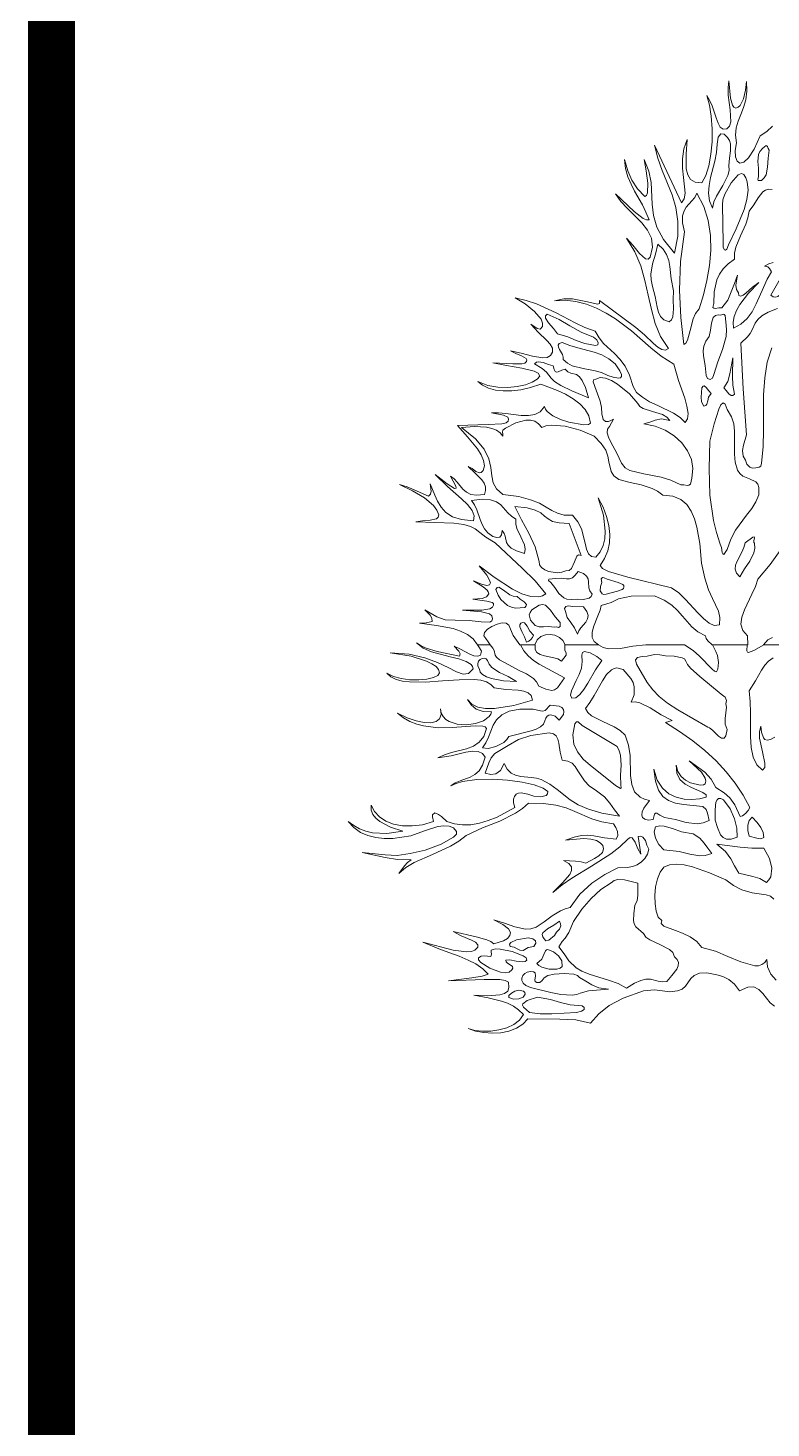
# Model space of a CAD drawing. Header units: inches. Extents: x -885 to 26362, y -28010 to 990.
# Drawn here: x 4271.396 to 4273.262, y -2358.673 to -2355.16 of the extents above; entities that cross this region are included whole.
import ezdxf

# ---------------------------------------------------------------- set-up
doc = ezdxf.new("R2010")
doc.units = ezdxf.units.IN
doc.header["$MEASUREMENT"] = 0
doc.layers.add('Text', color=7, linetype='Continuous')
doc.layers.add('TREE', color=3, linetype='Continuous', lineweight=15)

# ---------------------------------------------------------------- blocks, each defined once
blk = doc.blocks.new('tree2')
at = {"layer": 'TREE'}
for points in [[(5207.0897, 5948.7191), (5207.0786, 5948.7086), (5207.0657, 5948.7), (5207.0536, 5948.6744), (5207.0429, 5948.6575), (5207.0336, 5948.6489), (5207.0259, 5948.6467), (5207.0204, 5948.6507), (5207.0173, 5948.6593), (5207.0167, 5948.6717), (5207.0195, 5948.6864), (5207.0173, 5948.7015), (5207.0188, 5948.7154), (5207.0225, 5948.7286), (5207.0278, 5948.7416), (5207.033, 5948.7554), (5207.0373, 5948.7702), (5207.0395, 5948.7868), (5207.0386, 5948.8056), (5207.037, 5948.7887), (5207.033, 5948.772), (5207.0268, 5948.7594), (5207.0228, 5948.7557), (5207.0182, 5948.7542), (5207.0145, 5948.7557), (5207.0118, 5948.7597), (5207.0078, 5948.7733), (5207.0047, 5948.8072), (5207.0031, 5948.7936), (5207.0034, 5948.7791), (5207.0068, 5948.7505), (5207.0081, 5948.7271), (5207.0059, 5948.7188), (5207.0007, 5948.7135), (5206.9933, 5948.7129), (5206.9877, 5948.7169), (5206.9834, 5948.7246), (5206.9797, 5948.7351), (5206.972, 5948.7588), (5206.9671, 5948.7696), (5206.9613, 5948.7785), (5206.9665, 5948.76), (5206.9702, 5948.7382), (5206.9717, 5948.7138), (5206.9717, 5948.6886), (5206.9696, 5948.6643), (5206.9656, 5948.6418), (5206.9597, 5948.623), (5206.9517, 5948.6088), (5206.9388, 5948.6098), (5206.9298, 5948.615), (5206.9243, 5948.6242), (5206.9215, 5948.6359), (5206.9212, 5948.6643), (5206.9234, 5948.6932), (5206.9166, 5948.6747), (5206.9141, 5948.6556), (5206.9144, 5948.6369), (5206.9163, 5948.6187), (5206.9191, 5948.5885), (5206.9175, 5948.5771), (5206.9123, 5948.5697), (5206.8596, 5948.6821), (5206.8661, 5948.6569), (5206.8747, 5948.6326), (5206.8938, 5948.5851), (5206.9012, 5948.5602), (5206.9052, 5948.5334), (5206.9049, 5948.5045), (5206.8988, 5948.4718), (5206.8772, 5948.4983), (5206.8643, 5948.5223), (5206.8578, 5948.5451), (5206.855, 5948.567), (5206.8529, 5948.6095), (5206.8486, 5948.631), (5206.8393, 5948.6538), (5206.8436, 5948.6319), (5206.8464, 5948.6079), (5206.8461, 5948.5891), (5206.8439, 5948.5836), (5206.8405, 5948.5817), (5206.8267, 5948.5971), (5206.8156, 5948.6135), (5206.8073, 5948.6319), (5206.8011, 5948.6538), (5206.8033, 5948.6363), (5206.8079, 5948.6205), (5206.8138, 5948.6058), (5206.8208, 5948.5922), (5206.8362, 5948.5654), (5206.843, 5948.5513), (5206.8492, 5948.5362), (5206.8442, 5948.5362), (5206.8375, 5948.5392), (5206.8202, 5948.5525), (5206.7836, 5948.5873), (5206.794, 5948.5725), (5206.807, 5948.5583), (5206.8347, 5948.5309), (5206.8461, 5948.5165), (5206.8538, 5948.5008), (5206.8559, 5948.4835), (5206.8513, 5948.4638), (5206.847, 5948.4598), (5206.8418, 5948.4604), (5206.8301, 5948.4709), (5206.8174, 5948.4872), (5206.8051, 5948.5005), (5206.8215, 5948.4743), (5206.8329, 5948.4466), (5206.8408, 5948.4182), (5206.8473, 5948.3896), (5206.8535, 5948.3616), (5206.8612, 5948.3345), (5206.8716, 5948.3092), (5206.8867, 5948.2861), (5206.8809, 5948.2827), (5206.8741, 5948.284), (5206.8661, 5948.2883), (5206.8578, 5948.2954), (5206.8399, 5948.3126), (5206.823, 5948.3268), (5206.7525, 5948.3797), (5206.7525, 5948.3736), (5206.7482, 5948.372), (5206.7291, 5948.3767), (5206.6998, 5948.3828), (5206.6826, 5948.3828), (5206.665, 5948.3788), (5206.6857, 5948.3801), (5206.7063, 5948.3776), (5206.7269, 5948.372), (5206.7466, 5948.3643), (5206.7657, 5948.3548), (5206.7836, 5948.3437), (5206.8147, 5948.3206), (5206.8523, 5948.2871), (5206.8723, 5948.2707), (5206.8972, 5948.2556), (5206.9064, 5948.2236), (5206.9185, 5948.1891), (5206.9228, 5948.1734), (5206.9249, 5948.1596), (5206.924, 5948.1488), (5206.9191, 5948.1417), (5206.9098, 5948.1513), (5206.8969, 5948.1599), (5206.8658, 5948.175), (5206.8501, 5948.1823), (5206.8359, 5948.191), (5206.8248, 5948.2005), (5206.8181, 5948.2116), (5206.8107, 5948.2341), (5206.8021, 5948.2516), (5206.7919, 5948.2652), (5206.7814, 5948.2763), (5206.7605, 5948.2957), (5206.7516, 5948.3065), (5206.7439, 5948.3194), (5206.7238, 5948.3268), (5206.7051, 5948.3357), (5206.6678, 5948.3551), (5206.6299, 5948.373), (5206.6096, 5948.3797), (5206.5883, 5948.3847), (5206.6074, 5948.3727), (5206.6256, 5948.3582), (5206.6385, 5948.3428), (5206.6416, 5948.3354), (5206.6416, 5948.3286), (5206.6367, 5948.3237), (5206.6308, 5948.3246), (5206.6185, 5948.3336), (5206.6327, 5948.3178), (5206.6496, 5948.3018), (5206.6564, 5948.2941), (5206.6607, 5948.2864), (5206.661, 5948.279), (5206.6567, 5948.272), (5206.6502, 5948.2686), (5206.6419, 5948.2677), (5206.6219, 5948.2707), (5206.6, 5948.2766), (5206.5791, 5948.2812), (5206.5893, 5948.2763), (5206.6007, 5948.2717), (5206.6093, 5948.2667), (5206.6108, 5948.2637), (5206.6102, 5948.2603), (5206.6068, 5948.2575), (5206.601, 5948.2559), (5206.5837, 5948.2559), (5206.5443, 5948.2578), (5206.5711, 5948.2526), (5206.601, 5948.2479), (5206.6253, 5948.2421), (5206.6327, 5948.2378), (5206.6358, 5948.2322), (5206.6308, 5948.2264), (5206.6213, 5948.2205), (5206.6081, 5948.2153), (5206.592, 5948.2116), (5206.5739, 5948.2098), (5206.5545, 5948.2104), (5206.5345, 5948.2141), (5206.5151, 5948.2218), (5206.5246, 5948.2144), (5206.5363, 5948.2088), (5206.5496, 5948.2051), (5206.5646, 5948.2033), (5206.5813, 5948.2033), (5206.5991, 5948.2054), (5206.6182, 5948.2098), (5206.6382, 5948.2162), (5206.6703, 5948.2042), (5206.6863, 5948.1968), (5206.701, 5948.1882), (5206.714, 5948.1783), (5206.7245, 5948.1673), (5206.7315, 5948.1546), (5206.7346, 5948.1405), (5206.7312, 5948.138), (5206.7217, 5948.1374), (5206.6924, 5948.1423), (5206.6761, 5948.1476), (5206.6616, 5948.1546), (5206.6505, 5948.1633), (5206.6472, 5948.1679), (5206.6453, 5948.1731), (5206.637, 5948.1629), (5206.6265, 5948.1574), (5206.6139, 5948.1552), (5206.5997, 5948.1556), (5206.5699, 5948.1596), (5206.5554, 5948.1608), (5206.5418, 5948.1605), (5206.5653, 5948.1559), (5206.5736, 5948.1519), (5206.5751, 5948.1485), (5206.5745, 5948.1442), (5206.5702, 5948.1414), (5206.5619, 5948.1395), (5206.5357, 5948.1377), (5206.4756, 5948.1358), (5206.4953, 5948.114), (5206.5144, 5948.0906), (5206.5215, 5948.0789), (5206.5265, 5948.0675), (5206.528, 5948.0576), (5206.5255, 5948.0481), (5206.5218, 5948.0447), (5206.5184, 5948.0438), (5206.5111, 5948.0466), (5206.504, 5948.0521), (5206.4966, 5948.0561), (5206.5101, 5948.0432), (5206.5228, 5948.0302), (5206.5274, 5948.0235), (5206.5301, 5948.0164), (5206.5305, 5948.0093), (5206.528, 5948.0016), (5206.5129, 5948.0001), (5206.5018, 5948.0016), (5206.4929, 5948.0059), (5206.4861, 5948.0118), (5206.475, 5948.0256), (5206.4692, 5948.0324), (5206.4618, 5948.0376), (5206.4726, 5948.0176), (5206.4729, 5948.0139), (5206.4698, 5948.0136), (5206.4556, 5948.0225), (5206.4322, 5948.0407), (5206.4562, 5948.0173), (5206.4836, 5947.9933), (5206.4953, 5947.9819), (5206.504, 5947.9705), (5206.5083, 5947.96), (5206.5071, 5947.9505), (5206.4836, 5947.9526), (5206.4661, 5947.9582), (5206.4532, 5947.9665), (5206.4436, 5947.977), (5206.4368, 5947.9887), (5206.4316, 5948.0004), (5206.4221, 5948.0222), (5206.4242, 5948.0084), (5206.423, 5948.0025), (5206.419, 5947.9985), (5206.3913, 5948.0108), (5206.3774, 5948.0167), (5206.3626, 5948.0213), (5206.3882, 5948.0087), (5206.4113, 5947.9954), (5206.4291, 5947.98), (5206.4353, 5947.9714), (5206.4393, 5947.9619), (5206.4378, 5947.9573), (5206.4344, 5947.9542), (5206.4224, 5947.9514), (5206.4076, 5947.9502), (5206.3943, 5947.9483), (5206.4682, 5947.9459), (5206.4883, 5947.9434), (5206.5012, 5947.9394), (5206.5101, 5947.9345), (5206.5191, 5947.9274), (5206.5308, 5947.9185), (5206.5489, 5947.9074), (5206.6019, 5947.8581), (5206.6271, 5947.8335), (5206.6475, 5947.8079), (5206.6413, 5947.8042), (5206.6342, 5947.8024), (5206.6185, 5947.803), (5206.6013, 5947.8082), (5206.5831, 5947.8175), (5206.5474, 5947.8409), (5206.5181, 5947.8624), (5206.5329, 5947.8442), (5206.5375, 5947.8362), (5206.5397, 5947.8298), (5206.5381, 5947.8258), (5206.5326, 5947.8245), (5206.5225, 5947.8267), (5206.5071, 5947.8335), (5206.5255, 5947.8215), (5206.5335, 5947.8153), (5206.5357, 5947.8119), (5206.5366, 5947.8079), (5206.532, 5947.8021), (5206.524, 5947.799), (5206.5058, 5947.7977), (5206.5326, 5947.7941), (5206.5434, 5947.7916), (5206.5459, 5947.7894), (5206.5459, 5947.7864), (5206.5437, 5947.782), (5206.5388, 5947.779), (5206.5228, 5947.7765), (5206.4855, 5947.7762), (5206.5225, 5947.7734), (5206.5378, 5947.7691), (5206.5425, 5947.7651), (5206.5437, 5947.7596), (5206.5428, 5947.7553), (5206.5385, 5947.7531), (5206.5218, 5947.7537), (5206.4981, 5947.7565), (5206.4713, 5947.7568), (5206.4513, 5947.7577), (5206.4353, 5947.7633), (5206.4119, 5947.7768), (5206.4227, 5947.7667), (5206.4258, 5947.7608), (5206.4261, 5947.7543), (5206.4144, 5947.7516), (5206.4014, 5947.7509), (5206.4344, 5947.7466), (5206.467, 5947.7405), (5206.4818, 5947.7355), (5206.495, 5947.7291), (5206.5061, 5947.7202), (5206.5144, 5947.7088), (5206.5391, 5947.7088), (5206.5357, 5947.7149), (5206.5311, 5947.7211), (5206.5268, 5947.7266), (5206.5283, 5947.7328), (5206.5341, 5947.7392), (5206.5428, 5947.7448), (5206.5529, 5947.7494), (5206.5628, 5947.7516), (5206.5708, 5947.7512), (5206.576, 5947.7472), (5206.5843, 5947.7269), (5206.597, 5947.7088), (5206.6265, 5947.7088), (5206.6308, 5947.7183), (5206.6379, 5947.7248), (5206.6469, 5947.7282), (5206.6564, 5947.7291), (5206.6656, 5947.7275), (5206.6743, 5947.7232), (5206.681, 5947.7171), (5206.6853, 5947.7088), (5206.7503, 5947.7088), (5206.7417, 5947.7152), (5206.738, 5947.7232), (5206.738, 5947.7328), (5206.7408, 5947.7436), (5206.7494, 5947.7654), (5206.7534, 5947.7762), (5206.7556, 5947.7857), (5206.7666, 5947.7885), (5206.775, 5947.7916), (5206.7897, 5947.7987), (5206.8138, 5947.8036), (5206.8599, 5947.8042), (5206.8787, 5947.7959), (5206.8932, 5947.7861), (5206.9046, 5947.7756), (5206.9141, 5947.7645), (5206.9326, 5947.7436), (5206.944, 5947.7343), (5206.9588, 5947.7263), (5206.96, 5947.7214), (5206.9637, 5947.7168), (5206.9717, 5947.7091), (5207.0413, 5947.7091), (5207.041, 5947.7263), (5207.0315, 5947.7368), (5207.0281, 5947.7491), (5207.0299, 5947.7626), (5207.0352, 5947.7771), (5207.0496, 5947.8073), (5207.0564, 5947.8224), (5207.0607, 5947.8366), (5207.0847, 5947.8655), (5207.1075, 5947.8972)], [(5207.0897, 5947.7232), (5207.0804, 5947.7183), (5207.0718, 5947.7091), (5207.1343, 5947.7091)], [(5206.9723, 5948.5593), (5206.9665, 5948.5737), (5206.9646, 5948.5885), (5206.9659, 5948.6036), (5206.969, 5948.619), (5206.977, 5948.651), (5206.9803, 5948.6674), (5206.9816, 5948.684), (5206.9834, 5948.6975), (5206.9887, 5948.7037), (5206.9954, 5948.7034), (5207.0019, 5948.6966), (5207.0056, 5948.6911), (5207.0078, 5948.6846), (5207.0078, 5948.6707), (5207.0056, 5948.6563), (5207.0044, 5948.6421), (5207.005, 5948.6326), (5207.0025, 5948.623), (5206.9927, 5948.6033), (5206.9803, 5948.5824), (5206.9754, 5948.5713), (5206.9723, 5948.5593)], [(5207.0681, 5948.6132), (5207.0616, 5948.6132), (5207.0607, 5948.6159), (5207.062, 5948.6202), (5207.062, 5948.6239), (5207.062, 5948.6369), (5207.0607, 5948.6501), (5207.062, 5948.6634), (5207.065, 5948.6698), (5207.0706, 5948.6763), (5207.077, 5948.6812), (5207.0798, 5948.6794), (5207.081, 5948.6754), (5207.0832, 5948.6723), (5207.081, 5948.6563), (5207.0801, 5948.6393), (5207.077, 5948.6242), (5207.0733, 5948.6181), (5207.0681, 5948.6132)], [(5206.9936, 5948.4918), (5206.9921, 5948.5654), (5206.993, 5948.5756), (5206.9967, 5948.5867), (5207.0087, 5948.6088), (5207.0228, 5948.6239), (5207.029, 5948.6267), (5207.0339, 5948.6245), (5207.0379, 5948.6181), (5207.0404, 5948.6107), (5207.0422, 5948.5944), (5207.0398, 5948.5759), (5207.0342, 5948.5568), (5207.0188, 5948.5189), (5207.0041, 5948.4878), (5207.0004, 5948.4792), (5206.9982, 5948.4777), (5206.9961, 5948.478), (5206.9933, 5948.4826), (5206.9936, 5948.4918)], [(5206.9166, 5948.2935), (5206.9108, 5948.3465), (5206.9083, 5948.3998), (5206.9101, 5948.4552), (5206.9181, 5948.5131), (5206.9144, 5948.5306), (5206.9144, 5948.5442), (5206.9172, 5948.554), (5206.9215, 5948.5614), (5206.9326, 5948.5734), (5206.9379, 5948.5799), (5206.9419, 5948.5882), (5206.9557, 5948.5623), (5206.9643, 5948.5349), (5206.9687, 5948.5063), (5206.9693, 5948.4767), (5206.9668, 5948.4475), (5206.9619, 5948.4182), (5206.9548, 5948.3902), (5206.9465, 5948.3634), (5206.9397, 5948.3542), (5206.9351, 5948.3434), (5206.9289, 5948.3209), (5206.924, 5948.3021), (5206.9209, 5948.2963), (5206.9166, 5948.2935)], [(5206.9751, 5948.3733), (5206.976, 5948.3964), (5206.9813, 5948.4195), (5206.9865, 5948.4306), (5206.9936, 5948.441), (5207.0031, 5948.4509), (5207.0155, 5948.4598), (5207.0158, 5948.4718), (5207.0182, 5948.4832), (5207.0272, 5948.5051), (5207.0376, 5948.5279), (5207.0416, 5948.5402), (5207.0444, 5948.5534), (5207.053, 5948.566), (5207.0616, 5948.5796), (5207.0706, 5948.591), (5207.0758, 5948.5944), (5207.0817, 5948.5959), (5207.0887, 5948.5953)], [(5207.0906, 5948.4533), (5207.0823, 5948.4506), (5207.074, 5948.4463), (5207.0804, 5948.4447), (5207.0838, 5948.4419), (5207.0878, 5948.4355), (5207.0792, 5948.421), (5207.0718, 5948.405), (5207.058, 5948.3727), (5207.0499, 5948.3576), (5207.0401, 5948.3443), (5207.0281, 5948.3332), (5207.0133, 5948.3255), (5207.0127, 5948.3369), (5207.0148, 5948.3483), (5207.0192, 5948.36), (5207.0256, 5948.3717), (5207.0426, 5948.3939), (5207.0626, 5948.4142), (5207.0509, 5948.4053), (5207.0379, 5948.3939), (5207.0321, 5948.3896), (5207.0275, 5948.3877), (5207.0241, 5948.389), (5207.0232, 5948.3945), (5207.0192, 5948.401), (5207.0179, 5948.409), (5207.0216, 5948.4287), (5207.0152, 5948.4124), (5207.0093, 5948.3961), (5207.0022, 5948.3801), (5206.9911, 5948.365), (5206.985, 5948.3653), (5206.9779, 5948.364), (5206.9751, 5948.3643), (5206.9733, 5948.3656), (5206.9751, 5948.3733)], [(5206.888, 5948.3376), (5206.8781, 5948.3419), (5206.8716, 5948.3483), (5206.8673, 5948.357), (5206.8646, 5948.3665), (5206.8612, 5948.3874), (5206.8559, 5948.4068), (5206.8532, 5948.4195), (5206.8526, 5948.4309), (5206.8556, 5948.4509), (5206.8618, 5948.4697), (5206.8664, 5948.4894), (5206.8763, 5948.4795), (5206.883, 5948.4687), (5206.8873, 5948.4576), (5206.8895, 5948.4456), (5206.892, 5948.4216), (5206.8963, 5948.3982), (5206.896, 5948.3813), (5206.8969, 5948.3634), (5206.8954, 5948.3477), (5206.8926, 5948.3419), (5206.888, 5948.3376)], [(5207.086, 5948.3899), (5207.1152, 5948.4395), (5207.1192, 5948.437), (5207.1211, 5948.4336), (5207.1214, 5948.425), (5207.1189, 5948.4158), (5207.118, 5948.4068), (5207.1038, 5948.3902), (5207.0998, 5948.3874), (5207.0955, 5948.3862), (5207.0909, 5948.3868), (5207.086, 5948.3899)], [(5206.7445, 5948.2917), (5206.7235, 5948.2957), (5206.7069, 5948.3018), (5206.6906, 5948.3089), (5206.6703, 5948.3148), (5206.6626, 5948.3249), (5206.653, 5948.3357), (5206.6472, 5948.3452), (5206.6472, 5948.3493), (5206.6502, 5948.3526), (5206.6736, 5948.3425), (5206.6949, 5948.3299), (5206.7165, 5948.3178), (5206.7405, 5948.3083), (5206.7469, 5948.3028), (5206.7497, 5948.2972), (5206.7491, 5948.2929), (5206.7445, 5948.2917)], [(5206.9751, 5948.235), (5206.9727, 5948.2279), (5206.968, 5948.2258), (5206.9631, 5948.2276), (5206.96, 5948.2335), (5206.9585, 5948.2526), (5206.9551, 5948.2717), (5206.9545, 5948.2812), (5206.9557, 5948.2907), (5206.9594, 5948.3), (5206.9662, 5948.3095), (5206.969, 5948.3218), (5206.9705, 5948.3351), (5206.9742, 5948.3462), (5206.9782, 5948.3499), (5206.9837, 5948.3514), (5206.988, 5948.3511), (5206.9933, 5948.3526), (5206.9954, 5948.3523), (5206.9973, 5948.3505), (5206.9988, 5948.3379), (5207.0001, 5948.3231), (5206.9991, 5948.3095), (5206.9924, 5948.284), (5206.9828, 5948.26), (5206.9751, 5948.235)], [(5207.0327, 5948.0761), (5207.0308, 5948.0875), (5207.033, 5948.0977), (5207.0392, 5948.118), (5207.0324, 5948.2076), (5207.0281, 5948.296), (5207.0407, 5948.3086), (5207.0462, 5948.3154), (5207.0499, 5948.3221), (5207.0558, 5948.3354), (5207.0607, 5948.3425), (5207.0687, 5948.3493), (5207.081, 5948.3566), (5207.0992, 5948.364)], [(5207.0881, 5948.2871), (5207.0792, 5948.2593), (5207.0743, 5948.2288), (5207.0721, 5948.1959), (5207.0718, 5948.1278), (5207.0712, 5948.0943), (5207.0684, 5948.0623), (5207.0666, 5948.0567), (5207.0635, 5948.0549), (5207.0573, 5948.0533), (5207.0502, 5948.053), (5207.0453, 5948.0546), (5207.0398, 5948.0607), (5207.0367, 5948.0687), (5207.0327, 5948.0761)], [(5206.7685, 5948.2335), (5206.7562, 5948.239), (5206.7439, 5948.2424), (5206.7204, 5948.2467), (5206.6992, 5948.2522), (5206.69, 5948.2572), (5206.6817, 5948.2643), (5206.6817, 5948.2692), (5206.6801, 5948.2741), (5206.6746, 5948.284), (5206.6724, 5948.2886), (5206.6721, 5948.2923), (5206.6739, 5948.2957), (5206.6795, 5948.2978), (5206.6943, 5948.292), (5206.71, 5948.2874), (5206.742, 5948.2787), (5206.7571, 5948.2735), (5206.7709, 5948.2661), (5206.7827, 5948.2563), (5206.7919, 5948.2427), (5206.795, 5948.2356), (5206.7953, 5948.2313), (5206.7934, 5948.2288), (5206.7894, 5948.2282), (5206.779, 5948.2301), (5206.7685, 5948.2335)], [(5206.7312, 5948.1901), (5206.6986, 5948.2036), (5206.6773, 5948.2138), (5206.665, 5948.2218), (5206.6582, 5948.2282), (5206.649, 5948.2399), (5206.6407, 5948.247), (5206.6259, 5948.2563), (5206.6293, 5948.259), (5206.6333, 5948.26), (5206.6425, 5948.2584), (5206.6527, 5948.2547), (5206.6623, 5948.2522), (5206.6638, 5948.2449), (5206.666, 5948.2409), (5206.6687, 5948.2396), (5206.6721, 5948.2402), (5206.6789, 5948.2439), (5206.6853, 5948.2455), (5206.6909, 5948.2406), (5206.6964, 5948.2381), (5206.7075, 5948.235), (5206.7131, 5948.231), (5206.7189, 5948.2233), (5206.7248, 5948.2101), (5206.7312, 5948.1901)], [(5206.9948, 5948.2091), (5207.0022, 5948.2215), (5207.0062, 5948.2365), (5207.0121, 5948.2677), (5207.0115, 5948.2322), (5207.0124, 5948.2147), (5207.0155, 5948.1971), (5207.0121, 5948.1947), (5207.0093, 5948.1941), (5207.0044, 5948.1978), (5206.9994, 5948.2042), (5206.9948, 5948.2091)], [(5206.9326, 5948.0336), (5206.9295, 5948.0216), (5206.9268, 5948.0195), (5206.9237, 5948.0192), (5206.9169, 5948.0207), (5206.9108, 5948.0204), (5206.8917, 5948.0296), (5206.8729, 5948.0355), (5206.8387, 5948.0419), (5206.8116, 5948.0481), (5206.8021, 5948.0536), (5206.7953, 5948.0623), (5206.786, 5948.082), (5206.7746, 5948.1032), (5206.77, 5948.1131), (5206.7676, 5948.1217), (5206.7679, 5948.1291), (5206.7719, 5948.134), (5206.7799, 5948.1485), (5206.7746, 5948.1457), (5206.7697, 5948.1436), (5206.7642, 5948.1436), (5206.7596, 5948.1479), (5206.7568, 5948.1589), (5206.7565, 5948.1713), (5206.754, 5948.1833), (5206.7457, 5948.2051), (5206.7399, 5948.2208), (5206.7405, 5948.2248), (5206.7451, 5948.2261), (5206.7534, 5948.2292), (5206.7639, 5948.2282), (5206.7756, 5948.2233), (5206.7876, 5948.2162), (5206.8107, 5948.1974), (5206.8273, 5948.179), (5206.8307, 5948.1731), (5206.8372, 5948.1688), (5206.8556, 5948.1633), (5206.8753, 5948.1571), (5206.8837, 5948.1525), (5206.8892, 5948.1457), (5206.8735, 5948.1488), (5206.8612, 5948.1466), (5206.8504, 5948.1423), (5206.839, 5948.1389), (5206.8606, 5948.1346), (5206.8803, 5948.1269), (5206.8978, 5948.1158), (5206.9126, 5948.1023), (5206.924, 5948.0869), (5206.9314, 5948.0696), (5206.9345, 5948.0521), (5206.9326, 5948.0336)], [(5206.956, 5948.1734), (5206.9511, 5948.1823), (5206.9505, 5948.1913), (5206.952, 5948.2091), (5206.9542, 5948.2125), (5206.9563, 5948.2131), (5206.9606, 5948.2098), (5206.9656, 5948.2033), (5206.9702, 5948.1981), (5206.965, 5948.1913), (5206.9637, 5948.1839), (5206.9619, 5948.1774), (5206.9597, 5948.175), (5206.956, 5948.1734)], [(5207.0632, 5948.0155), (5207.0626, 5948.0007), (5207.0573, 5947.9871), (5207.0493, 5947.9742), (5207.0392, 5947.9613), (5207.0176, 5947.9323), (5207.0081, 5947.9148), (5207.0013, 5947.8947), (5206.9945, 5947.8849), (5206.9927, 5947.8858), (5206.9914, 5947.8889), (5206.9899, 5947.8984), (5206.9877, 5947.9049), (5206.9803, 5947.9274), (5206.9745, 5947.9511), (5206.9677, 5948.0004), (5206.9659, 5948.0521), (5206.9677, 5948.1054), (5206.9757, 5948.1395), (5206.9847, 5948.1676), (5206.989, 5948.1765), (5206.9933, 5948.1799), (5206.9976, 5948.1774), (5207.0013, 5948.1673), (5207.0096, 5948.1531), (5207.0139, 5948.1389), (5207.0155, 5948.1248), (5207.0155, 5948.1103), (5207.0152, 5948.0801), (5207.0167, 5948.0647), (5207.0213, 5948.0487), (5207.0256, 5948.0423), (5207.0315, 5948.0376), (5207.0447, 5948.0321), (5207.057, 5948.0262), (5207.061, 5948.0219), (5207.0632, 5948.0155)], [(5206.7451, 5947.8797), (5206.7365, 5947.8806), (5206.7309, 5947.8861), (5206.7272, 5947.8954), (5206.7245, 5947.9071), (5206.7171, 5947.9345), (5206.7103, 5947.9486), (5206.6998, 5947.9613), (5206.6835, 5947.9616), (5206.6706, 5947.965), (5206.6598, 5947.9702), (5206.6487, 5947.977), (5206.6355, 5947.9844), (5206.6182, 5947.9914), (5206.5951, 5947.9976), (5206.5643, 5948.0019), (5206.5517, 5948.0124), (5206.5452, 5948.0244), (5206.5428, 5948.0382), (5206.5406, 5948.0539), (5206.5366, 5948.0709), (5206.5277, 5948.09), (5206.5107, 5948.1103), (5206.4833, 5948.1322), (5206.5089, 5948.134), (5206.5323, 5948.1325), (5206.5425, 5948.1303), (5206.5514, 5948.1266), (5206.5588, 5948.1217), (5206.5643, 5948.1155), (5206.564, 5948.1195), (5206.5631, 5948.1232), (5206.5637, 5948.1272), (5206.5693, 5948.1306), (5206.5893, 5948.1414), (5206.609, 5948.1466), (5206.6179, 5948.1466), (5206.6262, 5948.1442), (5206.6336, 5948.1395), (5206.6398, 5948.1322), (5206.6481, 5948.1355), (5206.6589, 5948.1368), (5206.6857, 5948.1346), (5206.7149, 5948.1272), (5206.7417, 5948.1155), (5206.7559, 5948.1011), (5206.7645, 5948.0881), (5206.7688, 5948.0761), (5206.7709, 5948.0653), (5206.7753, 5948.0466), (5206.7805, 5948.0382), (5206.7904, 5948.0305), (5206.8119, 5948.0247), (5206.8338, 5948.0201), (5206.855, 5948.013), (5206.8655, 5948.0078), (5206.8757, 5948.0004), (5206.8954, 5947.9985), (5206.9108, 5947.9921), (5206.9225, 5947.9819), (5206.9311, 5947.969), (5206.9375, 5947.9542), (5206.9419, 5947.9382), (5206.9477, 5947.9065), (5206.9514, 5947.868), (5206.9576, 5947.8384), (5206.965, 5947.8162), (5206.9723, 5947.7993), (5206.9844, 5947.7743), (5206.9871, 5947.762), (5206.9862, 5947.7476), (5206.976, 5947.7466), (5206.9659, 5947.7512), (5206.9554, 5947.7599), (5206.9443, 5947.7713), (5206.9203, 5947.7974), (5206.9071, 5947.8098), (5206.8926, 5947.8196), (5206.8079, 5947.8406), (5206.77, 5947.8516), (5206.7583, 5947.8575), (5206.7534, 5947.8633), (5206.7623, 5947.8769), (5206.7685, 5947.8917), (5206.7719, 5947.9074), (5206.7728, 5947.924), (5206.7709, 5947.9412), (5206.7663, 5947.9588), (5206.7596, 5947.977), (5206.75, 5947.9951), (5206.7599, 5947.9616), (5206.7636, 5947.9299), (5206.7626, 5947.9154), (5206.7593, 5947.9021), (5206.7534, 5947.8901), (5206.7451, 5947.8797)], [(5206.6062, 5947.8864), (5206.5905, 5947.8917), (5206.58, 5947.8969), (5206.5742, 5947.9028), (5206.5711, 5947.9083), (5206.5686, 5947.9203), (5206.5668, 5947.9259), (5206.5628, 5947.9317), (5206.5616, 5947.9231), (5206.5582, 5947.9185), (5206.5526, 5947.9178), (5206.5443, 5947.92), (5206.5348, 5947.9268), (5206.5283, 5947.9348), (5206.5234, 5947.9434), (5206.5197, 5947.953), (5206.5132, 5947.972), (5206.5089, 5947.9813), (5206.5031, 5947.9896), (5206.524, 5947.9927), (5206.5397, 5947.9914), (5206.5517, 5947.9874), (5206.5603, 5947.9813), (5206.5739, 5947.9662), (5206.581, 5947.9591), (5206.5896, 5947.9533), (5206.5893, 5947.944), (5206.5914, 5947.9354), (5206.5991, 5947.9191), (5206.6062, 5947.9034), (5206.6074, 5947.8951), (5206.6062, 5947.8864)], [(5206.5877, 5947.9785), (5206.6114, 5947.9757), (5206.6271, 5947.9711), (5206.6379, 5947.9656), (5206.6453, 5947.9597), (5206.6521, 5947.9542), (5206.661, 5947.9493), (5206.6736, 5947.9462), (5206.6934, 5947.9449), (5206.7168, 5947.8831), (5206.7115, 5947.8843), (5206.7081, 5947.8818), (5206.7035, 5947.8704), (5206.6977, 5947.8575), (5206.693, 5947.8535), (5206.6866, 5947.8529), (5206.6792, 5947.8501), (5206.6709, 5947.8492), (5206.6533, 5947.8516), (5206.6456, 5947.855), (5206.6395, 5947.8593), (5206.6355, 5947.8649), (5206.6345, 5947.8713), (5206.6268, 5947.8994), (5206.6148, 5947.9262), (5206.6007, 5947.9523), (5206.5877, 5947.9785)], [(5207.0256, 5947.8412), (5207.0192, 5947.8482), (5207.0167, 5947.856), (5207.0176, 5947.864), (5207.0207, 5947.872), (5207.0299, 5947.8895), (5207.0336, 5947.8984), (5207.0361, 5947.9074), (5207.0515, 5947.9188), (5207.0539, 5947.9191), (5207.0546, 5947.9175), (5207.053, 5947.9114), (5207.053, 5947.9083), (5207.0546, 5947.9068), (5207.0549, 5947.8969), (5207.0533, 5947.8877), (5207.0453, 5947.8717), (5207.0349, 5947.8569), (5207.0256, 5947.8412)], [(5206.6666, 5947.8381), (5206.6776, 5947.8387), (5206.6884, 5947.8372), (5206.694, 5947.8375), (5206.6995, 5947.8396), (5206.7051, 5947.8442), (5206.7109, 5947.8519), (5206.7214, 5947.8476), (5206.7272, 5947.8427), (5206.73, 5947.8375), (5206.7309, 5947.8316), (5206.7315, 5947.8199), (5206.7334, 5947.8138), (5206.7383, 5947.8076), (5206.7362, 5947.8027), (5206.7325, 5947.7996), (5206.7214, 5947.7974), (5206.7088, 5947.7977), (5206.697, 5947.7968), (5206.689, 5947.7977), (5206.6829, 5947.8002), (5206.6733, 5947.8091), (5206.6656, 5947.8202), (5206.6573, 5947.8304), (5206.6533, 5947.8341), (5206.6539, 5947.8369), (5206.6666, 5947.8381)], [(5206.7673, 5947.8366), (5206.7888, 5947.8301), (5206.7977, 5947.8264), (5206.7996, 5947.8242), (5206.7996, 5947.8211), (5206.799, 5947.8187), (5206.7965, 5947.8165), (5206.7873, 5947.8132), (5206.7657, 5947.8076), (5206.7608, 5947.807), (5206.7574, 5947.8082), (5206.754, 5947.8141), (5206.7543, 5947.8224), (5206.7568, 5947.8304), (5206.7559, 5947.8375), (5206.758, 5947.8402), (5206.7617, 5947.8396), (5206.7673, 5947.8366)], [(5206.6068, 5947.7814), (5206.5887, 5947.7805), (5206.5806, 5947.782), (5206.5733, 5947.7854), (5206.5603, 5947.7971), (5206.5551, 5947.8058), (5206.5505, 5947.8165), (5206.5529, 5947.8205), (5206.5563, 5947.8211), (5206.5656, 5947.815), (5206.5776, 5947.8064), (5206.5843, 5947.8036), (5206.5917, 5947.803), (5206.5976, 5947.7977), (5206.6053, 5947.7925), (5206.6099, 5947.7873), (5206.6096, 5947.7845), (5206.6068, 5947.7814)], [(5206.665, 5947.7433), (5206.653, 5947.7448), (5206.6432, 5947.7442), (5206.6348, 5947.7442), (5206.6268, 5947.7463), (5206.6182, 5947.7568), (5206.6154, 5947.767), (5206.617, 5947.7719), (5206.6207, 5947.7768), (5206.6345, 5947.7861), (5206.641, 5947.7876), (5206.6469, 5947.7861), (5206.657, 5947.7765), (5206.666, 5947.7636), (5206.6758, 5947.7525), (5206.6758, 5947.7448), (5206.6727, 5947.7429), (5206.6684, 5947.7439), (5206.665, 5947.7433)], [(5206.6863, 5947.7737), (5206.6841, 5947.7799), (5206.6866, 5947.7836), (5206.6921, 5947.7848), (5206.6998, 5947.7836), (5206.7214, 5947.783), (5206.7278, 5947.774), (5206.73, 5947.766), (5206.7291, 5947.7593), (5206.7257, 5947.7531), (5206.7161, 5947.7417), (5206.7118, 5947.7359), (5206.7094, 5947.7294), (5206.7035, 5947.742), (5206.6964, 5947.7522), (5206.6897, 5947.762), (5206.6863, 5947.7737)], [(5206.5991, 5947.7509), (5206.6031, 5947.7525), (5206.6062, 5947.7516), (5206.6114, 5947.7451), (5206.6164, 5947.7355), (5206.6238, 5947.7278), (5206.6219, 5947.7232), (5206.6188, 5947.7189), (5206.6145, 5947.7158), (5206.6099, 5947.7143), (5206.6065, 5947.7245), (5206.601, 5947.7346), (5206.597, 5947.7436), (5206.597, 5947.7476), (5206.5991, 5947.7509)], [(5207.0934, 5947.0054), (5207.0847, 5947.0116), (5207.0706, 5947.0298), (5207.0629, 5947.0378), (5207.0533, 5947.0427), (5207.0413, 5947.0424), (5207.0253, 5947.035), (5207.0152, 5947.0479), (5207.0044, 5947.0572), (5206.993, 5947.0627), (5206.9813, 5947.0661), (5206.9616, 5947.0701), (5206.9474, 5947.0692), (5206.9372, 5947.0652), (5206.9305, 5947.059), (5206.9197, 5947.0442), (5206.9132, 5947.0384), (5206.9043, 5947.035), (5206.8889, 5947.0331), (5206.8753, 5947.035), (5206.8599, 5947.0368), (5206.8384, 5947.035), (5206.7987, 5947.0208), (5206.7713, 5947.0064), (5206.7512, 5946.9903), (5206.7349, 5946.9722), (5206.706, 5946.9783), (5206.6752, 5946.9799), (5206.6127, 5946.9805), (5206.6028, 5946.97), (5206.5905, 5946.9623), (5206.576, 5946.9568), (5206.56, 5946.9534), (5206.5434, 5946.9525), (5206.5268, 5946.9537), (5206.5107, 5946.9568), (5206.4963, 5946.9614), (5206.5092, 5946.958), (5206.5243, 5946.9565), (5206.5403, 5946.9568), (5206.5563, 5946.9589), (5206.5717, 5946.9632), (5206.5856, 5946.9697), (5206.5967, 5946.978), (5206.6044, 5946.9888), (5206.5948, 5946.998), (5206.5846, 5947.0051), (5206.5733, 5947.0107), (5206.5612, 5947.015), (5206.5354, 5947.0211), (5206.5074, 5947.0264), (5206.5345, 5947.0254), (5206.5582, 5947.027), (5206.5674, 5947.0298), (5206.5736, 5947.0347), (5206.576, 5947.0418), (5206.5748, 5947.0519), (5206.5686, 5947.055), (5206.5579, 5947.0569), (5206.5274, 5947.0572), (5206.4584, 5947.0547), (5206.5034, 5947.0602), (5206.5234, 5947.0633), (5206.5357, 5947.0676), (5206.5252, 5947.0781), (5206.5117, 5947.0873), (5206.4963, 5947.095), (5206.479, 5947.1024), (5206.4427, 5947.1157), (5206.4082, 5947.1301), (5206.467, 5947.1141), (5206.4929, 5947.1108), (5206.5027, 5947.1114), (5206.5092, 5947.1144), (5206.5154, 5947.12), (5206.5154, 5947.1249), (5206.5107, 5947.1295), (5206.5031, 5947.1338), (5206.483, 5947.1421), (5206.467, 5947.1508), (5206.5123, 5947.1403), (5206.5326, 5947.1345), (5206.5406, 5947.1308), (5206.5465, 5947.1264), (5206.5656, 5947.1326), (5206.5733, 5947.1372), (5206.5779, 5947.1425), (5206.5791, 5947.1489), (5206.5748, 5947.156), (5206.5643, 5947.1643), (5206.5465, 5947.1733), (5206.5671, 5947.1671), (5206.5877, 5947.1594), (5206.6084, 5947.1551), (5206.6188, 5947.1557), (5206.629, 5947.1588), (5206.6447, 5947.1696), (5206.6604, 5947.1813), (5206.6767, 5947.1911), (5206.6857, 5947.1948), (5206.6955, 5947.1973), (5206.7143, 5947.2231), (5206.7374, 5947.2447), (5206.7626, 5947.2619), (5206.7882, 5947.2743), (5206.8067, 5947.2749), (5206.8165, 5947.277), (5206.8258, 5947.2807), (5206.8341, 5947.286), (5206.8408, 5947.2927), (5206.8458, 5947.3011), (5206.8486, 5947.3106), (5206.8445, 5947.3186), (5206.8418, 5947.3278), (5206.8368, 5947.3346), (5206.8329, 5947.3362), (5206.8276, 5947.3355), (5206.8329, 5947.3014), (5206.827, 5947.3118), (5206.8218, 5947.3245), (5206.8159, 5947.3328), (5206.8122, 5947.3334), (5206.8079, 5947.3303), (5206.7919, 5947.3155), (5206.7743, 5947.302), (5206.7371, 5947.278), (5206.6986, 5947.2542), (5206.6795, 5947.2413), (5206.6613, 5947.2265), (5206.6804, 5947.2453), (5206.6949, 5947.2619), (5206.698, 5947.2696), (5206.6977, 5947.2767), (5206.6924, 5947.2829), (5206.682, 5947.2887), (5206.7054, 5947.2875), (5206.7165, 5947.2863), (5206.7257, 5947.2835), (5206.7429, 5947.2927), (5206.7512, 5947.2977), (5206.758, 5947.3044), (5206.7602, 5947.3118), (5206.7586, 5947.3183), (5206.754, 5947.3235), (5206.7463, 5947.3275), (5206.7352, 5947.3303), (5206.7217, 5947.3315), (5206.6863, 5947.3285), (5206.7029, 5947.3346), (5206.7171, 5947.3374), (5206.7297, 5947.338), (5206.7411, 5947.3368), (5206.7623, 5947.3328), (5206.7851, 5947.3303), (5206.7882, 5947.3377), (5206.7876, 5947.3451), (5206.7845, 5947.3528), (5206.7799, 5947.3605), (5206.7568, 5947.3642), (5206.7377, 5947.37), (5206.7044, 5947.3842), (5206.6872, 5947.3913), (5206.6675, 5947.3965), (5206.6435, 5947.3999), (5206.6142, 5947.4002), (5206.6025, 5947.39), (5206.589, 5947.3811), (5206.5582, 5947.3657), (5206.5246, 5947.3522), (5206.4926, 5947.3377), (5206.4784, 5947.3263), (5206.4621, 5947.3168), (5206.4267, 5947.3007), (5206.391, 5947.2847), (5206.3749, 5947.2752), (5206.3614, 5947.2638), (5206.3722, 5947.2783), (5206.378, 5947.285), (5206.3854, 5947.29), (5206.3586, 5947.2906), (5206.3349, 5947.2946), (5206.2897, 5947.3044), (5206.3349, 5947.2998), (5206.358, 5947.2989), (5206.3833, 5947.3023), (5206.4125, 5947.3087), (5206.4439, 5947.3205), (5206.4676, 5947.334), (5206.4735, 5947.3402), (5206.4738, 5947.3451), (5206.4676, 5947.3522), (5206.4596, 5947.3555), (5206.4492, 5947.3565), (5206.4375, 5947.3549), (5206.4113, 5947.3469), (5206.3845, 5947.3368), (5206.3494, 5947.3315), (5206.3328, 5947.3315), (5206.3164, 5947.3334), (5206.301, 5947.3374), (5206.2869, 5947.3435), (5206.2739, 5947.3528), (5206.2626, 5947.3648), (5206.2733, 5947.3571), (5206.2847, 5947.3506), (5206.2967, 5947.346), (5206.3097, 5947.3429), (5206.3377, 5947.3414), (5206.3688, 5947.346), (5206.3448, 5947.354), (5206.3244, 5947.3645), (5206.3164, 5947.371), (5206.3106, 5947.3783), (5206.3075, 5947.387), (5206.3075, 5947.3968), (5206.3137, 5947.3845), (5206.3235, 5947.374), (5206.3358, 5947.3657), (5206.3509, 5947.3599), (5206.3682, 5947.3565), (5206.3873, 5947.3562), (5206.4076, 5947.3586), (5206.4291, 5947.3648), (5206.427, 5947.3737), (5206.427, 5947.3777), (5206.4313, 5947.3814), (5206.4387, 5947.3786), (5206.4445, 5947.3743), (5206.455, 5947.3648), (5206.4698, 5947.3602), (5206.4855, 5947.358), (5206.5018, 5947.3586), (5206.5188, 5947.3614), (5206.5357, 5947.3666), (5206.5529, 5947.3734), (5206.5874, 5947.3919), (5206.585, 5947.4011), (5206.585, 5947.4082), (5206.5865, 5947.4138), (5206.5899, 5947.4178), (5206.5945, 5947.4199), (5206.6, 5947.4205), (5206.6124, 5947.4178), (5206.6244, 5947.4141), (5206.6379, 5947.4131), (5206.6484, 5947.4156), (5206.6512, 5947.4187), (5206.6518, 5947.423), (5206.6429, 5947.4298), (5206.6253, 5947.4359), (5206.6016, 5947.4415), (5206.5733, 5947.4455), (5206.5434, 5947.4473), (5206.5132, 5947.4464), (5206.4855, 5947.4424), (5206.4732, 5947.439), (5206.4624, 5947.4344), (5206.4713, 5947.4402), (5206.4809, 5947.4442), (5206.5003, 5947.4513), (5206.5095, 5947.4563), (5206.5178, 5947.4636), (5206.5246, 5947.4747), (5206.5295, 5947.4898), (5206.5243, 5947.4975), (5206.516, 5947.5009), (5206.5049, 5947.5015), (5206.492, 5947.4997), (5206.4636, 5947.4929), (5206.4375, 5947.4889), (5206.4501, 5947.4947), (5206.4642, 5947.4991), (5206.4935, 5947.5064), (5206.5067, 5947.5117), (5206.5181, 5947.5194), (5206.5268, 5947.5305), (5206.532, 5947.5459), (5206.5295, 5947.5489), (5206.5249, 5947.5505), (5206.5104, 5947.5511), (5206.4652, 5947.5477), (5206.4378, 5947.5474), (5206.4097, 5947.5508), (5206.3962, 5947.5545), (5206.3826, 5947.5597), (5206.3703, 5947.5668), (5206.3586, 5947.576), (5206.3774, 5947.5668), (5206.395, 5947.5606), (5206.4107, 5947.5573), (5206.4239, 5947.5569), (5206.4341, 5947.5594), (5206.4408, 5947.5649), (5206.4439, 5947.5733), (5206.4424, 5947.5843), (5206.4439, 5947.576), (5206.4476, 5947.5693), (5206.4529, 5947.5637), (5206.4593, 5947.5594), (5206.475, 5947.5542), (5206.4929, 5947.5529), (5206.5107, 5947.5554), (5206.5261, 5947.5609), (5206.5372, 5947.569), (5206.5403, 5947.5736), (5206.5418, 5947.5785), (5206.5255, 5947.5788), (5206.5123, 5947.5834), (5206.5024, 5947.5917), (5206.4953, 5947.6022), (5206.5034, 5947.5933), (5206.5154, 5947.5877), (5206.5305, 5947.585), (5206.5477, 5947.585), (5206.5853, 5947.5905), (5206.6216, 5947.6013), (5206.6195, 5947.6099), (5206.6133, 5947.6154), (5206.6047, 5947.6188), (5206.5939, 5947.6207), (5206.5696, 5947.6219), (5206.5474, 5947.625), (5206.5409, 5947.6318), (5206.532, 5947.6367), (5206.5209, 5947.6398), (5206.5083, 5947.6413), (5206.4787, 5947.641), (5206.4461, 5947.6389), (5206.4131, 5947.6364), (5206.3823, 5947.6367), (5206.3685, 5947.6382), (5206.3562, 5947.6416), (5206.346, 5947.6466), (5206.338, 5947.6536), (5206.3506, 5947.6472), (5206.366, 5947.6432), (5206.383, 5947.641), (5206.4002, 5947.6407), (5206.4159, 5947.6422), (5206.4288, 5947.645), (5206.4375, 5947.6493), (5206.4408, 5947.6546), (5206.4387, 5947.6607), (5206.4338, 5947.6666), (5206.4258, 5947.6721), (5206.415, 5947.6773), (5206.3851, 5947.6866), (5206.3445, 5947.6934), (5206.3814, 5947.6909), (5206.4119, 5947.6838), (5206.4368, 5947.6743), (5206.4572, 5947.6644), (5206.4735, 5947.6564), (5206.4864, 5947.6518), (5206.4972, 5947.6533), (5206.5064, 5947.6623), (5206.5052, 5947.6669), (5206.5021, 5947.6706), (5206.4923, 5947.6767), (5206.4781, 5947.6813), (5206.4612, 5947.6857), (5206.4251, 5947.6952), (5206.4088, 5947.7026), (5206.3959, 5947.7125), (5206.4048, 5947.7066), (5206.4147, 5947.7023), (5206.4359, 5947.6961), (5206.4797, 5947.6869), (5206.4806, 5947.6912), (5206.4784, 5947.6964), (5206.4689, 5947.706), (5206.4815, 5947.7001), (5206.4994, 5947.6906), (5206.5077, 5947.6875), (5206.5151, 5947.6866), (5206.5203, 5947.689), (5206.5225, 5947.6964), (5206.5188, 5947.7029), (5206.5144, 5947.7088), (5206.5391, 5947.7088), (5206.5443, 5947.7026), (5206.5468, 5947.6977), (5206.5492, 5947.689), (5206.5517, 5947.6847), (5206.5572, 5947.6798), (5206.5828, 5947.6663), (5206.5957, 5947.6586), (5206.6099, 5947.6524), (5206.6235, 5947.6435), (5206.6293, 5947.637), (5206.6342, 5947.6284), (5206.6481, 5947.6228), (5206.6592, 5947.6198), (5206.6647, 5947.621), (5206.6706, 5947.6253), (5206.6844, 5947.6444), (5206.6345, 5947.6712), (5206.6235, 5947.6786), (5206.6133, 5947.6872), (5206.6047, 5947.6971), (5206.5985, 5947.7088), (5206.6268, 5947.7088), (5206.6271, 5947.6998), (5206.6305, 5947.6937), (5206.637, 5947.6897), (5206.645, 5947.6872), (5206.6632, 5947.6838), (5206.6715, 5947.6813), (5206.6786, 5947.6773), (5206.6875, 5947.6887), (5206.6875, 5947.6934), (5206.6847, 5947.6977), (5206.6847, 5947.7088), (5206.7503, 5947.7088), (5206.7596, 5947.7035), (5206.77, 5947.7011), (5206.7931, 5947.702), (5206.8174, 5947.7063), (5206.8424, 5947.7091), (5206.9178, 5947.7088), (5206.9351, 5947.6977), (5206.9474, 5947.6866), (5206.972, 5947.6613), (5206.9767, 5947.6573), (5206.9803, 5947.6564), (5206.9828, 5947.6613), (5206.984, 5947.6746), (5206.9825, 5947.6878), (5206.9794, 5947.6958), (5206.9723, 5947.7091), (5207.0404, 5947.7091), (5207.0395, 5947.6974), (5207.0407, 5947.6946), (5207.0429, 5947.6937), (5207.053, 5947.698), (5207.0724, 5947.7091), (5207.1346, 5947.7091)], [(5207.0909, 5947.6832), (5207.082, 5947.6773), (5207.0746, 5947.669), (5207.0681, 5947.6595), (5207.0567, 5947.6389), (5207.0441, 5947.6195), (5207.0462, 5947.5988), (5207.0466, 5947.5763), (5207.0466, 5947.5302), (5207.0481, 5947.5089), (5207.0518, 5947.4901), (5207.0589, 5947.475), (5207.07, 5947.4649), (5207.0743, 5947.4698), (5207.0749, 5947.4781), (5207.0703, 5947.5006), (5207.0644, 5947.5268), (5207.0641, 5947.5391), (5207.0669, 5947.5505), (5207.0684, 5947.5385), (5207.0718, 5947.528), (5207.0749, 5947.5246), (5207.0792, 5947.5234), (5207.0857, 5947.5246), (5207.0943, 5947.5292)], [(5206.5905, 5947.6376), (5206.5745, 5947.6469), (5206.5575, 5947.6552), (5206.5428, 5947.665), (5206.5372, 5947.6712), (5206.5338, 5947.6786), (5206.5314, 5947.6817), (5206.5277, 5947.6829), (5206.5237, 5947.6823), (5206.52, 5947.6804), (5206.5169, 5947.677), (5206.5151, 5947.6724), (5206.5154, 5947.6675), (5206.5184, 5947.6616), (5206.52, 5947.6558), (5206.5246, 5947.6509), (5206.5323, 5947.6466), (5206.5418, 5947.6432), (5206.5653, 5947.6385), (5206.5905, 5947.6376)], [(5206.6983, 5947.605), (5206.706, 5947.6059), (5206.714, 5947.6121), (5206.722, 5947.6219), (5206.7297, 5947.6342), (5206.7445, 5947.6601), (5206.7568, 5947.6786), (5206.7472, 5947.686), (5206.7343, 5947.6934), (5206.7229, 5947.6961), (5206.7192, 5947.694), (5206.7177, 5947.6887), (5206.7189, 5947.6761), (5206.7171, 5947.6635), (5206.7128, 5947.6512), (5206.7072, 5947.6395), (5206.6977, 5947.6191), (5206.6961, 5947.6111), (5206.6983, 5947.605)], [(5206.8455, 5947.6866), (5206.8353, 5947.686), (5206.8267, 5947.6841), (5206.8224, 5947.6795), (5206.8245, 5947.6712), (5206.8455, 5947.6352), (5206.8563, 5947.621), (5206.8689, 5947.6081), (5206.8846, 5947.5954), (5206.9049, 5947.5822), (5206.9637, 5947.5483), (5206.9671, 5947.5474), (5206.9723, 5947.5428), (5206.9844, 5947.5311), (5206.9902, 5947.5271), (5206.9951, 5947.5268), (5206.9988, 5947.5317), (5207.001, 5947.5437), (5206.9973, 5947.5545), (5206.9973, 5947.5656), (5206.9997, 5947.5874), (5206.9988, 5947.5939), (5206.9997, 5947.6007), (5206.9976, 5947.6068), (5206.9893, 5947.6127), (5206.9477, 5947.6469), (5206.9295, 5947.6632), (5206.9237, 5947.6706), (5206.9206, 5947.6773), (5206.9181, 5947.6813), (5206.9138, 5947.6838), (5206.8981, 5947.6866), (5206.8812, 5947.6875), (5206.8701, 5947.6894), (5206.8596, 5947.69), (5206.8455, 5947.6866)], [(5206.8569, 5947.3685), (5206.8599, 5947.3793), (5206.8618, 5947.3811), (5206.8639, 5947.3808), (5206.8701, 5947.3774), (5206.8793, 5947.3725), (5206.9003, 5947.3685), (5206.9212, 5947.3626), (5206.9428, 5947.3602), (5206.9542, 5947.3623), (5206.9659, 5947.367), (5206.9631, 5947.3811), (5206.9606, 5947.3879), (5206.9539, 5947.3937), (5206.9163, 5947.3977), (5206.9006, 5947.4008), (5206.887, 5947.4057), (5206.876, 5947.4138), (5206.8673, 5947.4258), (5206.8615, 5947.4433), (5206.8581, 5947.4667), (5206.8649, 5947.4455), (5206.875, 5947.4298), (5206.8877, 5947.4187), (5206.9021, 5947.4119), (5206.9172, 5947.4082), (5206.9326, 5947.4076), (5206.9471, 5947.4091), (5206.9603, 5947.4122), (5206.96, 5947.4168), (5206.9539, 5947.4211), (5206.9317, 5947.4307), (5206.9194, 5947.4378), (5206.9092, 5947.4467), (5206.9028, 5947.459), (5206.9021, 5947.4747), (5206.9052, 5947.4624), (5206.9114, 5947.4526), (5206.92, 5947.4452), (5206.9298, 5947.4399), (5206.9483, 5947.4356), (5206.9548, 5947.4362), (5206.9582, 5947.4381), (5206.9594, 5947.4436), (5206.9585, 5947.4492), (5206.9511, 5947.4606), (5206.9274, 5947.4827), (5206.9579, 5947.4606), (5206.9702, 5947.4473), (5206.9788, 5947.431), (5206.9951, 5947.4205), (5207.0065, 5947.411), (5207.0161, 5947.3974), (5207.0268, 5947.3743), (5207.0312, 5947.3759), (5207.037, 5947.3802), (5207.0422, 5947.386), (5207.0456, 5947.3922), (5207.0324, 5947.4162), (5207.017, 5947.4393), (5206.9994, 5947.4615), (5206.9797, 5947.4827), (5206.9579, 5947.5031), (5206.9342, 5947.5221), (5206.9083, 5947.5403), (5206.8809, 5947.5573), (5206.8941, 5947.5613), (5206.8729, 5947.5727), (5206.851, 5947.5862), (5206.8307, 5947.5961), (5206.8218, 5947.5979), (5206.8144, 5947.597), (5206.8199, 5947.6114), (5206.8202, 5947.6272), (5206.8178, 5947.6352), (5206.8134, 5947.6435), (5206.7984, 5947.661), (5206.7864, 5947.6638), (5206.7808, 5947.6626), (5206.7756, 5947.6601), (5206.7663, 5947.6512), (5206.758, 5947.6389), (5206.742, 5947.6099), (5206.7337, 5947.5964), (5206.7251, 5947.585), (5206.7297, 5947.577), (5206.7371, 5947.5705), (5206.7577, 5947.56), (5206.7811, 5947.5492), (5206.7925, 5947.5422), (5206.8024, 5947.5332), (5206.8091, 5947.5135), (5206.8119, 5947.4932), (5206.8131, 5947.4541), (5206.8153, 5947.4369), (5206.8208, 5947.4224), (5206.8319, 5947.4119), (5206.8399, 5947.4082), (5206.8501, 5947.4057), (5206.8387, 5947.3907), (5206.8356, 5947.3839), (5206.835, 5947.3774), (5206.8365, 5947.3725), (5206.8405, 5947.3691), (5206.8473, 5947.3676), (5206.8569, 5947.3685)], [(5206.5246, 5947.5083), (5206.5351, 5947.5071), (5206.5505, 5947.5108), (5206.5659, 5947.5188), (5206.5717, 5947.5243), (5206.576, 5947.5305), (5206.6191, 5947.5412), (5206.629, 5947.5449), (5206.6373, 5947.5492), (5206.6432, 5947.5545), (5206.6459, 5947.5609), (5206.6475, 5947.5662), (5206.6502, 5947.5696), (5206.6536, 5947.5717), (5206.6576, 5947.5723), (5206.666, 5947.5696), (5206.6736, 5947.5622), (5206.682, 5947.5733), (5206.6832, 5947.5785), (5206.6823, 5947.5828), (5206.6789, 5947.5865), (5206.6736, 5947.5893), (5206.6561, 5947.5911), (5206.6462, 5947.581), (5206.6422, 5947.5797), (5206.6373, 5947.5804), (5206.6228, 5947.5834), (5206.5973, 5947.5834), (5206.5766, 5947.5794), (5206.5619, 5947.5723), (5206.5517, 5947.5631), (5206.5449, 5947.5523), (5206.536, 5947.5289), (5206.5311, 5947.5178), (5206.5246, 5947.5083)], [(5206.7916, 5947.375), (5206.7817, 5947.3876), (5206.7728, 5947.4008), (5206.762, 5947.4131), (5206.7463, 5947.4242), (5206.7325, 5947.4341), (5206.7229, 5947.4442), (5206.71, 5947.4636), (5206.7047, 5947.4716), (5206.6989, 5947.4781), (5206.6909, 5947.4824), (5206.6798, 5947.484), (5206.6758, 5947.4997), (5206.6733, 5947.5172), (5206.6715, 5947.5249), (5206.6678, 5947.5314), (5206.6626, 5947.5357), (5206.6545, 5947.5372), (5206.6185, 5947.5323), (5206.5948, 5947.5243), (5206.5745, 5947.5129), (5206.5483, 5947.4975), (5206.5412, 5947.4889), (5206.5366, 5947.479), (5206.5295, 5947.4587), (5206.5403, 5947.4563), (5206.5505, 5947.4575), (5206.5597, 5947.4643), (5206.5668, 5947.4775), (5206.5726, 5947.4664), (5206.5803, 5947.459), (5206.589, 5947.4547), (5206.5988, 5947.4526), (5206.6191, 5947.4507), (5206.6293, 5947.4495), (5206.6389, 5947.4467), (5206.6558, 5947.4372), (5206.6696, 5947.4273), (5206.6955, 5947.4067), (5206.7109, 5947.3971), (5206.7309, 5947.3885), (5206.7571, 5947.3808), (5206.7916, 5947.375)], [(5206.7937, 5947.4356), (5206.7934, 5947.455), (5206.7944, 5947.4747), (5206.7931, 5947.4941), (5206.7907, 5947.5027), (5206.787, 5947.5111), (5206.7186, 5947.5517), (5206.7106, 5947.5588), (5206.7078, 5947.5591), (5206.7044, 5947.5548), (5206.7004, 5947.5335), (5206.7026, 5947.5157), (5206.7097, 5947.5003), (5206.7208, 5947.4864), (5206.7346, 5947.4738), (5206.7503, 5947.4615), (5206.7839, 5947.4347), (5206.7931, 5947.4288), (5206.7944, 5947.4304), (5206.7937, 5947.4356)], [(5207.021, 5947.3346), (5207.0201, 5947.3515), (5207.0158, 5947.3703), (5207.0071, 5947.3894), (5206.9942, 5947.407), (5206.9887, 5947.4098), (5206.9844, 5947.4094), (5206.9816, 5947.407), (5206.9794, 5947.4024), (5206.9779, 5947.3876), (5206.9776, 5947.3673), (5206.9822, 5947.3528), (5206.9884, 5947.3386), (5206.9933, 5947.3334), (5207.0001, 5947.3306), (5207.009, 5947.3306), (5207.021, 5947.3346)], [(5207.0499, 5947.3731), (5207.0444, 5947.3666), (5207.0416, 5947.3574), (5207.0413, 5947.3472), (5207.0438, 5947.3365), (5207.0592, 5947.3321), (5207.0666, 5947.3312), (5207.0727, 5947.3334), (5207.0712, 5947.3432), (5207.0669, 5947.3528), (5207.0595, 5947.3629), (5207.0499, 5947.3731)], [(5206.8781, 5947.3097), (5206.9074, 5947.3066), (5206.9286, 5947.3011), (5206.9477, 5947.298), (5206.9585, 5947.2989), (5206.9714, 5947.3026), (5206.9634, 5947.3127), (5206.9566, 5947.3229), (5206.948, 5947.3325), (5206.9348, 5947.3405), (5206.9123, 5947.3445), (5206.8944, 5947.3512), (5206.8784, 5947.3559), (5206.8701, 5947.3562), (5206.8615, 5947.3543), (5206.859, 5947.3445), (5206.8615, 5947.3321), (5206.8683, 5947.3198), (5206.8781, 5947.3097)], [(5206.9813, 5947.3205), (5206.9979, 5947.3063), (5207.0081, 5947.2924), (5207.0152, 5947.2783), (5207.0241, 5947.2641), (5207.0515, 5947.2579), (5207.065, 5947.2536), (5207.0777, 5947.2462), (5207.0826, 5947.2512), (5207.086, 5947.2573), (5207.0881, 5947.2736), (5207.0835, 5947.2927), (5207.0727, 5947.3127), (5207.0496, 5947.3127), (5207.0268, 5947.3149), (5206.9813, 5947.3205)], [(5207.0921, 5947.2133), (5207.0854, 5947.2191), (5207.077, 5947.2222), (5207.0499, 5947.2256), (5207.0296, 5947.2315), (5207.0133, 5947.2401), (5206.9985, 5947.2512), (5206.9671, 5947.265), (5206.9338, 5947.2767), (5206.9175, 5947.2804), (5206.9024, 5947.282), (5206.8889, 5947.2804), (5206.8778, 5947.2758), (5206.8707, 5947.2663), (5206.8655, 5947.253), (5206.8618, 5947.2373), (5206.8603, 5947.2207), (5206.8606, 5947.2044), (5206.8627, 5947.1899), (5206.867, 5947.1785), (5206.8738, 5947.1717), (5206.8729, 5947.1659), (5206.8781, 5947.1609), (5206.9003, 5947.1523), (5206.9144, 5947.1471), (5206.9289, 5947.14), (5206.9419, 5947.1311), (5206.952, 5947.1194), (5206.9782, 5947.112), (5207.0028, 5947.1018), (5207.0278, 5947.0917), (5207.0549, 5947.0836), (5207.0623, 5947.084), (5207.069, 5947.0861), (5207.0746, 5947.0904), (5207.0783, 5947.096), (5207.0798, 5947.0815), (5207.086, 5947.0676), (5207.0964, 5947.0559)], [(5206.775, 5947.2456), (5206.7549, 5947.2321), (5206.7359, 5947.2148), (5206.718, 5947.1942), (5206.7017, 5947.1702), (5206.6924, 5947.1489), (5206.6857, 5947.1378), (5206.6795, 5947.1308), (5206.673, 5947.1209), (5206.6838, 5947.1074), (5206.6927, 5947.0932), (5206.7066, 5947.0796), (5206.7177, 5947.0735), (5206.7322, 5947.0673), (5206.77, 5947.0559), (5206.7885, 5947.0495), (5206.8051, 5947.0399), (5206.8205, 5947.0498), (5206.8329, 5947.0553), (5206.843, 5947.0578), (5206.8516, 5947.0575), (5206.8667, 5947.0541), (5206.8744, 5947.0528), (5206.8833, 5947.0535), (5206.8935, 5947.0646), (5206.9028, 5947.0772), (5206.9055, 5947.084), (5206.9061, 5947.0901), (5206.904, 5947.0963), (5206.8984, 5947.1015), (5206.8951, 5947.1095), (5206.8886, 5947.1157), (5206.8698, 5947.1252), (5206.8504, 5947.1342), (5206.8427, 5947.1397), (5206.8381, 5947.1468), (5206.8233, 5947.1597), (5206.8199, 5947.1656), (5206.8187, 5947.1717), (5206.8196, 5947.1847), (5206.8215, 5947.2019), (5206.8261, 5947.2102), (5206.827, 5947.2213), (5206.827, 5947.2444), (5206.8008, 5947.2512), (5206.7879, 5947.2518), (5206.7811, 5947.2496), (5206.775, 5947.2456)], [(5206.6422, 5947.1403), (5206.6447, 5947.136), (5206.6481, 5947.1323), (5206.6539, 5947.1335), (5206.6647, 5947.1431), (5206.6687, 5947.1492), (5206.6743, 5947.1548), (5206.6773, 5947.1616), (5206.6767, 5947.1656), (5206.6746, 5947.1705), (5206.6635, 5947.1631), (5206.6509, 5947.156), (5206.6419, 5947.1483), (5206.6404, 5947.1446), (5206.6422, 5947.1403)], [(5206.5785, 5947.1215), (5206.5862, 5947.12), (5206.5917, 5947.1169), (5206.5973, 5947.1144), (5206.6037, 5947.1138), (5206.6133, 5947.1194), (5206.6244, 5947.1215), (5206.6284, 5947.1277), (5206.6275, 5947.1323), (5206.6225, 5947.136), (5206.6136, 5947.1382), (5206.5905, 5947.1342), (5206.5794, 5947.1292), (5206.5773, 5947.1258), (5206.5785, 5947.1215)], [(5206.5696, 5947.095), (5206.5776, 5947.0953), (5206.5902, 5947.0929), (5206.6028, 5947.0913), (5206.6074, 5947.0923), (5206.6108, 5947.095), (5206.6096, 5947.099), (5206.6034, 5947.1034), (5206.5822, 5947.1114), (5206.5588, 5947.1163), (5206.5499, 5947.1169), (5206.5449, 5947.1157), (5206.5415, 5947.1141), (5206.5412, 5947.1108), (5206.5418, 5947.1067), (5206.5403, 5947.1021), (5206.5277, 5947.103), (5206.5215, 5947.1027), (5206.5166, 5947.099), (5206.5166, 5947.0953), (5206.5209, 5947.0901), (5206.5385, 5947.0793), (5206.5597, 5947.0716), (5206.5693, 5947.0704), (5206.5763, 5947.0716), (5206.5816, 5947.0759), (5206.5834, 5947.0793), (5206.5828, 5947.0821), (5206.58, 5947.0843), (5206.573, 5947.0889), (5206.5705, 5947.0917), (5206.5696, 5947.095)], [(5206.6302, 5947.0883), (5206.6342, 5947.0843), (5206.6398, 5947.0809), (5206.6545, 5947.0769), (5206.6693, 5947.0772), (5206.6755, 5947.079), (5206.6798, 5947.0821), (5206.6789, 5947.0932), (5206.6724, 5947.103), (5206.6629, 5947.1111), (5206.6518, 5947.1157), (5206.649, 5947.1151), (5206.6472, 5947.1132), (5206.6441, 5947.1058), (5206.6398, 5947.0969), (5206.6302, 5947.0883)], [(5206.6176, 5947.0726), (5206.6117, 5947.0713), (5206.6068, 5947.0686), (5206.6031, 5947.0646), (5206.601, 5947.0599), (5206.6013, 5947.055), (5206.6037, 5947.0501), (5206.609, 5947.0452), (5206.6176, 5947.0412), (5206.6573, 5947.0316), (5206.6773, 5947.0279), (5206.6989, 5947.0267), (5206.7081, 5947.0276), (5206.7146, 5947.0307), (5206.7309, 5947.035), (5206.7697, 5947.0384), (5206.7509, 5947.0408), (5206.7374, 5947.047), (5206.726, 5947.0541), (5206.7137, 5947.0609), (5206.7097, 5947.0649), (5206.7026, 5947.0673), (5206.6835, 5947.0689), (5206.6641, 5947.0676), (5206.6518, 5947.0652), (5206.6447, 5947.0606), (5206.6404, 5947.055), (5206.6361, 5947.0513), (5206.6302, 5947.051), (5206.6271, 5947.0535), (5206.6262, 5947.0565), (5206.6275, 5947.0639), (5206.6268, 5947.0701), (5206.6238, 5947.0719), (5206.6176, 5947.0726)], [(5206.5754, 5947.0218), (5206.585, 5947.019), (5206.5951, 5947.0193), (5206.6034, 5947.0227), (5206.6077, 5947.0285), (5206.6071, 5947.0319), (5206.6044, 5947.0344), (5206.5951, 5947.0362), (5206.5874, 5947.0347), (5206.5806, 5947.0307), (5206.576, 5947.0261), (5206.5754, 5947.0218)], [(5206.6158, 5946.9931), (5206.6367, 5946.9903), (5206.6598, 5946.99), (5206.7078, 5946.9931), (5206.7171, 5946.9956), (5206.7223, 5946.9987), (5206.7226, 5947.0023), (5206.7186, 5947.006), (5206.6952, 5947.0079), (5206.6764, 5947.0125), (5206.657, 5947.0184), (5206.6315, 5947.0227), (5206.6117, 5947.0159), (5206.6028, 5947.01), (5206.6025, 5947.007), (5206.6044, 5947.0033), (5206.6158, 5946.9931)]]:
    blk.add_lwpolyline(points, dxfattribs=at)

msp = doc.modelspace()

# ---------------------------------------------------------------- linework, layer by layer
at = {"layer": 'Text', "const_width": 0.117725}
msp.add_lwpolyline([(4271.455292, -2319.820067), (4411.376772, -2319.820067), (4411.376772, -2413.77649), (4271.455292, -2413.77649)], close=True, dxfattribs=at)

# ---------------------------------------------------------------- block references
at = {"layer": 'TREE', "color": 3, "xscale": 1.288602291024512, "yscale": 1.288602291008523, "zscale": 1.288602291016571}
msp.add_blockref('tree2', (-2436.601333, -10020.938744), dxfattribs=at)

doc.saveas('drawing.dxf')
